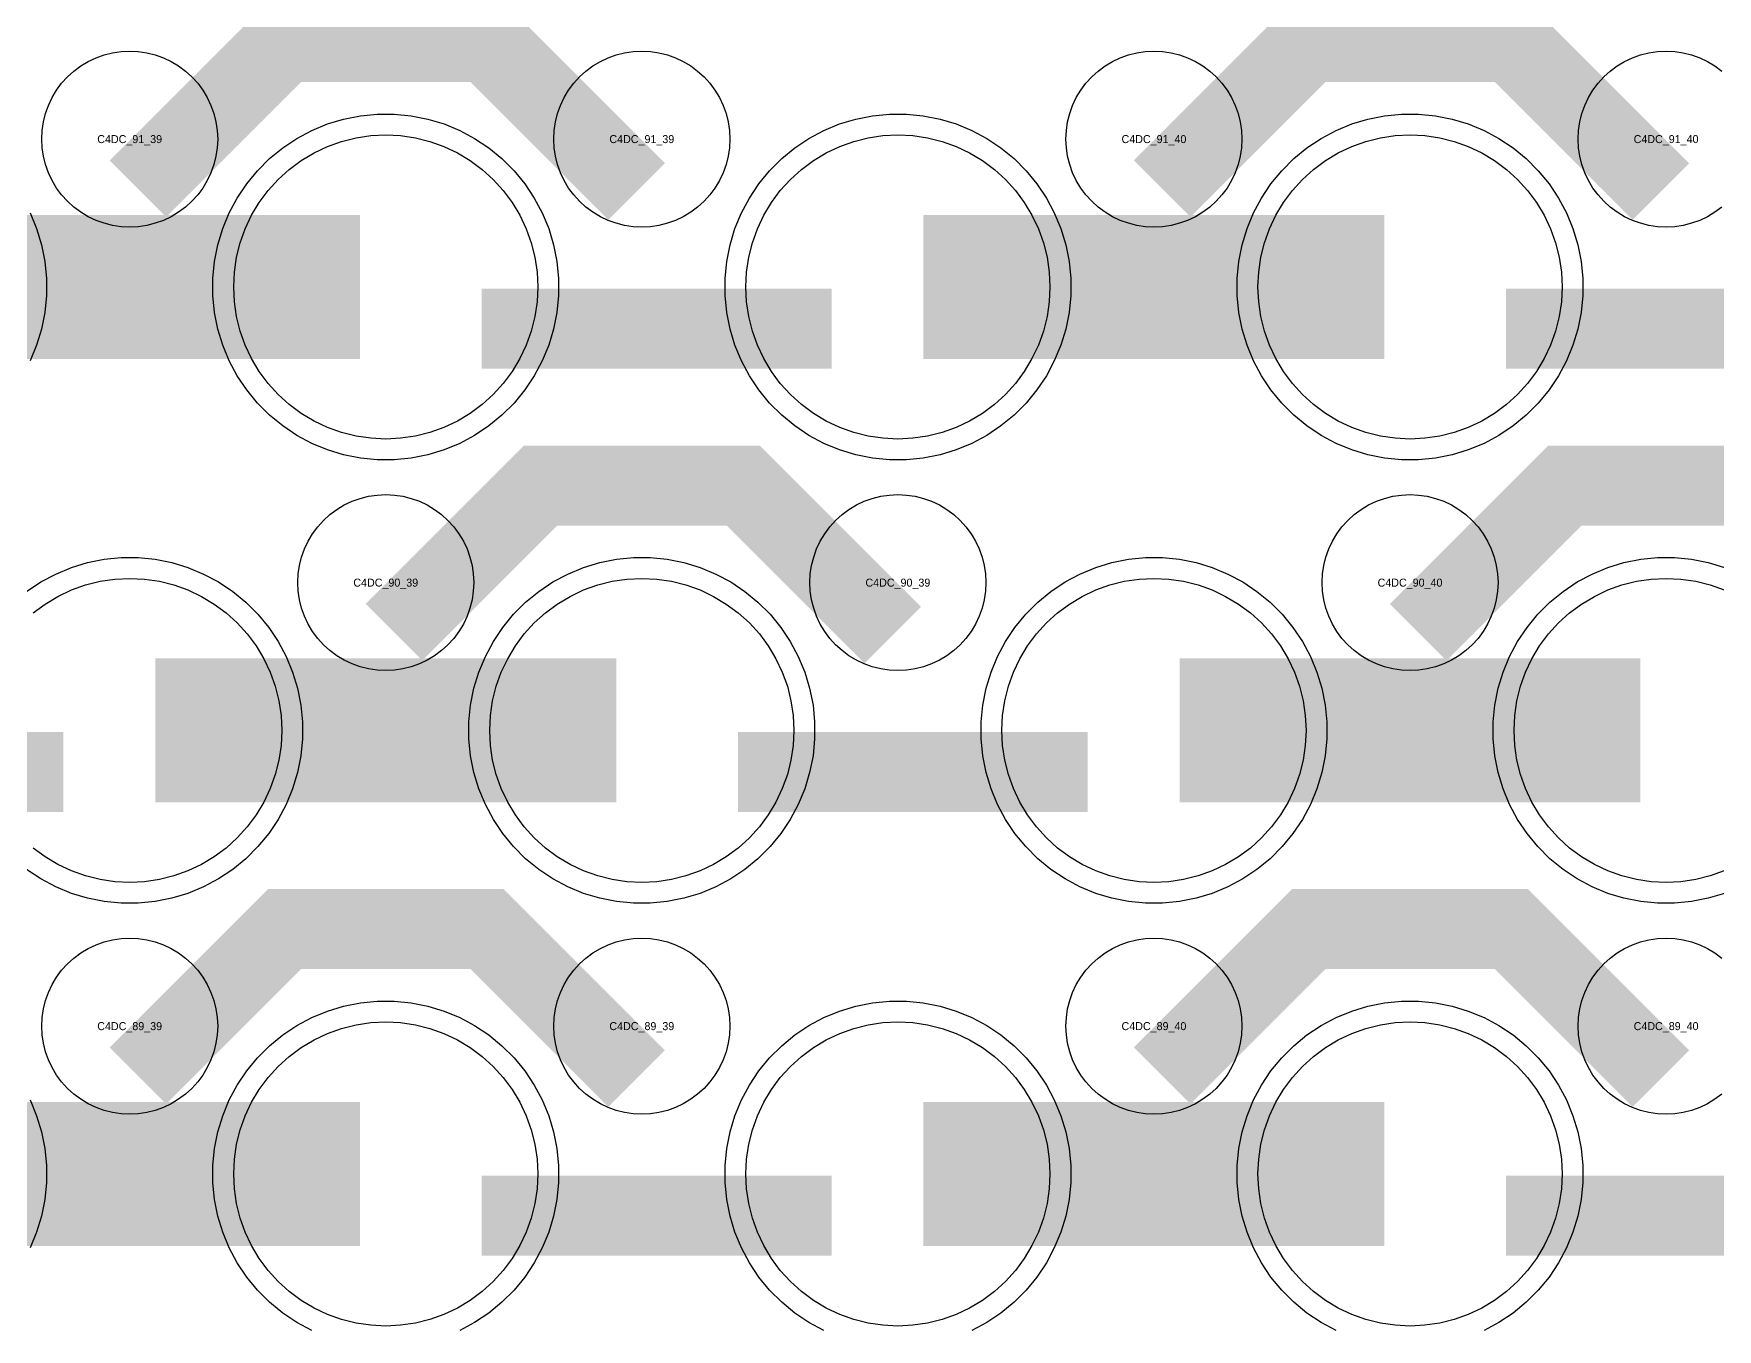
# Model space of a CAD drawing. Extents: x -11880 to 11880, y -14992 to 14992.
# Drawn here: x 450 to 976, y -2556 to -2151 of the extents above; entities that cross this region are included whole.
import ezdxf
from ezdxf.enums import TextEntityAlignment as Align

# ---------------------------------------------------------------- set-up
doc = ezdxf.new("R2010")
doc.units = 0
doc.header["$MEASUREMENT"] = 0
for name, color, linetype in [('GDS_775_DT_237', 138, 'CONTINUOUS'), ('RDL1_FS', 34, 'CONTINUOUS'), ('RDL_BS', 160, 'CONTINUOUS')]:
    doc.layers.add(name, color=color, linetype=linetype)

msp = doc.modelspace()

# ---------------------------------------------------------------- linework, layer by layer
at = {"layer": 'RDL1_FS', "color": 11, "true_color": 0xf27172}
for points in [[(560, -2277.744), (555.343, -2277.515), (550.732, -2276.831), (546.209, -2275.699), (541.819, -2274.127), (537.605, -2272.135), (533.605, -2269.737), (529.86, -2266.959), (526.406, -2263.829), (523.276, -2260.375), (520.498, -2256.63), (518.1, -2252.63), (516.108, -2248.416), (514.536, -2244.026), (513.404, -2239.503), (512.72, -2234.892), (512.491, -2230.235), (512.72, -2225.578), (513.404, -2220.967), (514.536, -2216.444), (516.108, -2212.054), (518.1, -2207.84), (520.498, -2203.84), (523.276, -2200.095), (526.406, -2196.641), (529.86, -2193.511), (533.605, -2190.733), (537.605, -2188.335), (541.819, -2186.343), (546.209, -2184.771), (550.732, -2183.639), (555.343, -2182.955), (560, -2182.726), (564.657, -2182.955), (569.268, -2183.639), (573.791, -2184.771), (578.181, -2186.343), (582.395, -2188.335), (586.395, -2190.733), (590.14, -2193.511), (593.594, -2196.641), (596.724, -2200.095), (599.502, -2203.84), (601.9, -2207.84), (603.892, -2212.054), (605.464, -2216.444), (606.596, -2220.967), (607.28, -2225.578), (607.509, -2230.235), (607.28, -2234.892), (606.596, -2239.503), (605.464, -2244.026), (603.892, -2248.416), (601.9, -2252.63), (599.502, -2256.63), (596.724, -2260.375), (593.594, -2263.829), (590.14, -2266.959), (586.395, -2269.737), (582.395, -2272.135), (578.181, -2274.127), (573.791, -2275.699), (569.268, -2276.831), (564.657, -2277.515)], [(720, -2277.744), (715.343, -2277.515), (710.732, -2276.831), (706.209, -2275.699), (701.819, -2274.127), (697.605, -2272.135), (693.605, -2269.737), (689.86, -2266.959), (686.406, -2263.829), (683.276, -2260.375), (680.498, -2256.63), (678.1, -2252.63), (676.108, -2248.416), (674.536, -2244.026), (673.404, -2239.503), (672.72, -2234.892), (672.491, -2230.235), (672.72, -2225.578), (673.404, -2220.967), (674.536, -2216.444), (676.108, -2212.054), (678.1, -2207.84), (680.498, -2203.84), (683.276, -2200.095), (686.406, -2196.641), (689.86, -2193.511), (693.605, -2190.733), (697.605, -2188.335), (701.819, -2186.343), (706.209, -2184.771), (710.732, -2183.639), (715.343, -2182.955), (720, -2182.726), (724.657, -2182.955), (729.268, -2183.639), (733.791, -2184.771), (738.181, -2186.343), (742.395, -2188.335), (746.395, -2190.733), (750.14, -2193.511), (753.594, -2196.641), (756.724, -2200.095), (759.502, -2203.84), (761.9, -2207.84), (763.892, -2212.054), (765.464, -2216.444), (766.596, -2220.967), (767.28, -2225.578), (767.509, -2230.235), (767.28, -2234.892), (766.596, -2239.503), (765.464, -2244.026), (763.892, -2248.416), (761.9, -2252.63), (759.502, -2256.63), (756.724, -2260.375), (753.594, -2263.829), (750.14, -2266.959), (746.395, -2269.737), (742.395, -2272.135), (738.181, -2274.127), (733.791, -2275.699), (729.268, -2276.831), (724.657, -2277.515)], [(880, -2277.744), (875.343, -2277.515), (870.732, -2276.831), (866.209, -2275.699), (861.819, -2274.127), (857.605, -2272.135), (853.605, -2269.737), (849.86, -2266.959), (846.406, -2263.829), (843.276, -2260.375), (840.498, -2256.63), (838.1, -2252.63), (836.108, -2248.416), (834.536, -2244.026), (833.404, -2239.503), (832.72, -2234.892), (832.491, -2230.235), (832.72, -2225.578), (833.404, -2220.967), (834.536, -2216.444), (836.108, -2212.054), (838.1, -2207.84), (840.498, -2203.84), (843.276, -2200.095), (846.406, -2196.641), (849.86, -2193.511), (853.605, -2190.733), (857.605, -2188.335), (861.819, -2186.343), (866.209, -2184.771), (870.732, -2183.639), (875.343, -2182.955), (880, -2182.726), (884.657, -2182.955), (889.268, -2183.639), (893.791, -2184.771), (898.181, -2186.343), (902.395, -2188.335), (906.395, -2190.733), (910.14, -2193.511), (913.594, -2196.641), (916.724, -2200.095), (919.502, -2203.84), (921.9, -2207.84), (923.892, -2212.054), (925.464, -2216.444), (926.596, -2220.967), (927.28, -2225.578), (927.509, -2230.235), (927.28, -2234.892), (926.596, -2239.503), (925.464, -2244.026), (923.892, -2248.416), (921.9, -2252.63), (919.502, -2256.63), (916.724, -2260.375), (913.594, -2263.829), (910.14, -2266.959), (906.395, -2269.737), (902.395, -2272.135), (898.181, -2274.127), (893.791, -2275.699), (889.268, -2276.831), (884.657, -2277.515)], [(640, -2416.309), (635.343, -2416.08), (630.732, -2415.396), (626.209, -2414.264), (621.819, -2412.692), (617.605, -2410.7), (613.605, -2408.302), (609.86, -2405.524), (606.406, -2402.394), (603.276, -2398.94), (600.498, -2395.195), (598.1, -2391.195), (596.108, -2386.981), (594.536, -2382.591), (593.404, -2378.068), (592.72, -2373.457), (592.491, -2368.8), (592.72, -2364.143), (593.404, -2359.532), (594.536, -2355.009), (596.108, -2350.619), (598.1, -2346.405), (600.498, -2342.405), (603.276, -2338.66), (606.406, -2335.206), (609.86, -2332.076), (613.605, -2329.298), (617.605, -2326.9), (621.819, -2324.908), (626.209, -2323.336), (630.732, -2322.204), (635.343, -2321.52), (640, -2321.291), (644.657, -2321.52), (649.268, -2322.204), (653.791, -2323.336), (658.181, -2324.908), (662.395, -2326.9), (666.395, -2329.298), (670.14, -2332.076), (673.594, -2335.206), (676.724, -2338.66), (679.502, -2342.405), (681.9, -2346.405), (683.892, -2350.619), (685.464, -2355.009), (686.596, -2359.532), (687.28, -2364.143), (687.509, -2368.8), (687.28, -2373.457), (686.596, -2378.068), (685.464, -2382.591), (683.892, -2386.981), (681.9, -2391.195), (679.502, -2395.195), (676.724, -2398.94), (673.594, -2402.394), (670.14, -2405.524), (666.395, -2408.302), (662.395, -2410.7), (658.181, -2412.692), (653.791, -2414.264), (649.268, -2415.396), (644.657, -2416.08)], [(800, -2416.309), (795.343, -2416.08), (790.732, -2415.396), (786.209, -2414.264), (781.819, -2412.692), (777.605, -2410.7), (773.605, -2408.302), (769.86, -2405.524), (766.406, -2402.394), (763.276, -2398.94), (760.498, -2395.195), (758.1, -2391.195), (756.108, -2386.981), (754.536, -2382.591), (753.404, -2378.068), (752.72, -2373.457), (752.491, -2368.8), (752.72, -2364.143), (753.404, -2359.532), (754.536, -2355.009), (756.108, -2350.619), (758.1, -2346.405), (760.498, -2342.405), (763.276, -2338.66), (766.406, -2335.206), (769.86, -2332.076), (773.605, -2329.298), (777.605, -2326.9), (781.819, -2324.908), (786.209, -2323.336), (790.732, -2322.204), (795.343, -2321.52), (800, -2321.291), (804.657, -2321.52), (809.268, -2322.204), (813.791, -2323.336), (818.181, -2324.908), (822.395, -2326.9), (826.395, -2329.298), (830.14, -2332.076), (833.594, -2335.206), (836.724, -2338.66), (839.502, -2342.405), (841.9, -2346.405), (843.892, -2350.619), (845.464, -2355.009), (846.596, -2359.532), (847.28, -2364.143), (847.509, -2368.8), (847.28, -2373.457), (846.596, -2378.068), (845.464, -2382.591), (843.892, -2386.981), (841.9, -2391.195), (839.502, -2395.195), (836.724, -2398.94), (833.594, -2402.394), (830.14, -2405.524), (826.395, -2408.302), (822.395, -2410.7), (818.181, -2412.692), (813.791, -2414.264), (809.268, -2415.396), (804.657, -2416.08)]]:
    msp.add_lwpolyline(points, close=True, dxfattribs=at)
for points in [[(408.002, -2230.235, 45, 45, 0), (480.002, -2230.235, 45, 45, 0)], [(480.002, -2230.235, 45, 45, 0), (552.002, -2230.235, 45, 45, 0)], [(728.002, -2230.235, 45, 45, 0), (800.002, -2230.235, 45, 45, 0)], [(800.002, -2230.235, 45, 45, 0), (872.002, -2230.235, 45, 45, 0)], [(488.002, -2368.8, 45, 45, 0), (560.002, -2368.8, 45, 45, 0)], [(560.002, -2368.8, 45, 45, 0), (632.002, -2368.8, 45, 45, 0)], [(808.002, -2368.8, 45, 45, 0), (880.002, -2368.8, 45, 45, 0)], [(880.002, -2368.8, 45, 45, 0), (952.002, -2368.8, 45, 45, 0)]]:
    msp.add_lwpolyline(points, format="xyseb", dxfattribs=at)
for points in [[(449.86, -2332.076), (453.605, -2329.298), (457.605, -2326.9), (461.819, -2324.908), (466.209, -2323.336), (470.732, -2322.204), (475.343, -2321.52), (480, -2321.291), (484.657, -2321.52), (489.268, -2322.204), (493.791, -2323.336), (498.181, -2324.908), (502.395, -2326.9), (506.395, -2329.298), (510.14, -2332.076), (513.594, -2335.206), (516.724, -2338.66), (519.502, -2342.405), (521.9, -2346.405), (523.892, -2350.619), (525.464, -2355.009), (526.596, -2359.532), (527.28, -2364.143), (527.509, -2368.8), (527.28, -2373.457), (526.596, -2378.068), (525.464, -2382.591), (523.892, -2386.981), (521.9, -2391.195), (519.502, -2395.195), (516.724, -2398.94), (513.594, -2402.394), (510.14, -2405.524), (506.395, -2408.302), (502.395, -2410.7), (498.181, -2412.692), (493.791, -2414.264), (489.268, -2415.396), (484.657, -2416.08), (480, -2416.309), (475.343, -2416.08), (470.732, -2415.396), (466.209, -2414.264), (461.819, -2412.692), (457.605, -2410.7), (453.605, -2408.302), (449.86, -2405.524)], [(978.181, -2412.692), (973.791, -2414.264), (969.268, -2415.396), (964.657, -2416.08), (960, -2416.309), (955.343, -2416.08), (950.732, -2415.396), (946.209, -2414.264), (941.819, -2412.692), (937.605, -2410.7), (933.605, -2408.302), (929.86, -2405.524), (926.406, -2402.394), (923.276, -2398.94), (920.498, -2395.195), (918.1, -2391.195), (916.108, -2386.981), (914.536, -2382.591), (913.404, -2378.068), (912.72, -2373.457), (912.491, -2368.8), (912.72, -2364.143), (913.404, -2359.532), (914.536, -2355.009), (916.108, -2350.619), (918.1, -2346.405), (920.498, -2342.405), (923.276, -2338.66), (926.406, -2335.206), (929.86, -2332.076), (933.605, -2329.298), (937.605, -2326.9), (941.819, -2324.908), (946.209, -2323.336), (950.732, -2322.204), (955.343, -2321.52), (960, -2321.291), (964.657, -2321.52), (969.268, -2322.204), (973.791, -2323.336), (978.181, -2324.908)]]:
    msp.add_lwpolyline(points, dxfattribs=at)
at = {"layer": 'RDL1_FS'}
for points in [[(560, -2554.869), (555.343, -2554.64), (550.732, -2553.956), (546.209, -2552.824), (541.819, -2551.252), (537.605, -2549.26), (533.605, -2546.862), (529.86, -2544.084), (526.406, -2540.954), (523.276, -2537.5), (520.498, -2533.755), (518.1, -2529.755), (516.108, -2525.541), (514.536, -2521.151), (513.404, -2516.628), (512.72, -2512.017), (512.491, -2507.36), (512.72, -2502.703), (513.404, -2498.092), (514.536, -2493.569), (516.108, -2489.179), (518.1, -2484.965), (520.498, -2480.965), (523.276, -2477.22), (526.406, -2473.766), (529.86, -2470.636), (533.605, -2467.858), (537.605, -2465.46), (541.819, -2463.468), (546.209, -2461.896), (550.732, -2460.764), (555.343, -2460.08), (560, -2459.851), (564.657, -2460.08), (569.268, -2460.764), (573.791, -2461.896), (578.181, -2463.468), (582.395, -2465.46), (586.395, -2467.858), (590.14, -2470.636), (593.594, -2473.766), (596.724, -2477.22), (599.502, -2480.965), (601.9, -2484.965), (603.892, -2489.179), (605.464, -2493.569), (606.596, -2498.092), (607.28, -2502.703), (607.509, -2507.36), (607.28, -2512.017), (606.596, -2516.628), (605.464, -2521.151), (603.892, -2525.541), (601.9, -2529.755), (599.502, -2533.755), (596.724, -2537.5), (593.594, -2540.954), (590.14, -2544.084), (586.395, -2546.862), (582.395, -2549.26), (578.181, -2551.252), (573.791, -2552.824), (569.268, -2553.956), (564.657, -2554.64)], [(720, -2554.869), (715.343, -2554.64), (710.732, -2553.956), (706.209, -2552.824), (701.819, -2551.252), (697.605, -2549.26), (693.605, -2546.862), (689.86, -2544.084), (686.406, -2540.954), (683.276, -2537.5), (680.498, -2533.755), (678.1, -2529.755), (676.108, -2525.541), (674.536, -2521.151), (673.404, -2516.628), (672.72, -2512.017), (672.491, -2507.36), (672.72, -2502.703), (673.404, -2498.092), (674.536, -2493.569), (676.108, -2489.179), (678.1, -2484.965), (680.498, -2480.965), (683.276, -2477.22), (686.406, -2473.766), (689.86, -2470.636), (693.605, -2467.858), (697.605, -2465.46), (701.819, -2463.468), (706.209, -2461.896), (710.732, -2460.764), (715.343, -2460.08), (720, -2459.851), (724.657, -2460.08), (729.268, -2460.764), (733.791, -2461.896), (738.181, -2463.468), (742.395, -2465.46), (746.395, -2467.858), (750.14, -2470.636), (753.594, -2473.766), (756.724, -2477.22), (759.502, -2480.965), (761.9, -2484.965), (763.892, -2489.179), (765.464, -2493.569), (766.596, -2498.092), (767.28, -2502.703), (767.509, -2507.36), (767.28, -2512.017), (766.596, -2516.628), (765.464, -2521.151), (763.892, -2525.541), (761.9, -2529.755), (759.502, -2533.755), (756.724, -2537.5), (753.594, -2540.954), (750.14, -2544.084), (746.395, -2546.862), (742.395, -2549.26), (738.181, -2551.252), (733.791, -2552.824), (729.268, -2553.956), (724.657, -2554.64)], [(880, -2554.869), (875.343, -2554.64), (870.732, -2553.956), (866.209, -2552.824), (861.819, -2551.252), (857.605, -2549.26), (853.605, -2546.862), (849.86, -2544.084), (846.406, -2540.954), (843.276, -2537.5), (840.498, -2533.755), (838.1, -2529.755), (836.108, -2525.541), (834.536, -2521.151), (833.404, -2516.628), (832.72, -2512.017), (832.491, -2507.36), (832.72, -2502.703), (833.404, -2498.092), (834.536, -2493.569), (836.108, -2489.179), (838.1, -2484.965), (840.498, -2480.965), (843.276, -2477.22), (846.406, -2473.766), (849.86, -2470.636), (853.605, -2467.858), (857.605, -2465.46), (861.819, -2463.468), (866.209, -2461.896), (870.732, -2460.764), (875.343, -2460.08), (880, -2459.851), (884.657, -2460.08), (889.268, -2460.764), (893.791, -2461.896), (898.181, -2463.468), (902.395, -2465.46), (906.395, -2467.858), (910.14, -2470.636), (913.594, -2473.766), (916.724, -2477.22), (919.502, -2480.965), (921.9, -2484.965), (923.892, -2489.179), (925.464, -2493.569), (926.596, -2498.092), (927.28, -2502.703), (927.509, -2507.36), (927.28, -2512.017), (926.596, -2516.628), (925.464, -2521.151), (923.892, -2525.541), (921.9, -2529.755), (919.502, -2533.755), (916.724, -2537.5), (913.594, -2540.954), (910.14, -2544.084), (906.395, -2546.862), (902.395, -2549.26), (898.181, -2551.252), (893.791, -2552.824), (889.268, -2553.956), (884.657, -2554.64)]]:
    msp.add_lwpolyline(points, close=True, dxfattribs=at)
for points in [[(408.002, -2507.36, 45, 45, 0), (480.002, -2507.36, 45, 45, 0)], [(480.002, -2507.36, 45, 45, 0), (552.002, -2507.36, 45, 45, 0)], [(728.002, -2507.36, 45, 45, 0), (800.002, -2507.36, 45, 45, 0)], [(800.002, -2507.36, 45, 45, 0), (872.002, -2507.36, 45, 45, 0)]]:
    msp.add_lwpolyline(points, format="xyseb", dxfattribs=at)
at = {"layer": 'RDL_BS'}
for points in [[(482.562, -2199.549, 25, 25, 0), (528.377, -2153.734, 25, 25, 0), (561.93, -2153.734, 25, 25, 0)], [(638.401, -2200.448, 25, 25, 0), (591.687, -2153.734, 25, 25, 0), (561.929, -2153.734, 25, 25, 0)], [(802.562, -2199.549, 25, 25, 0), (848.377, -2153.734, 25, 25, 0), (881.93, -2153.734, 25, 25, 0)], [(958.401, -2200.448, 25, 25, 0), (911.687, -2153.734, 25, 25, 0), (881.929, -2153.734, 25, 25, 0)], [(562.562, -2338.114, 25, 25, 0), (608.377, -2292.299, 25, 25, 0), (641.93, -2292.299, 25, 25, 0)], [(718.401, -2339.013, 25, 25, 0), (671.687, -2292.299, 25, 25, 0), (641.929, -2292.299, 25, 25, 0)], [(882.562, -2338.114, 25, 25, 0), (928.377, -2292.299, 25, 25, 0), (961.93, -2292.299, 25, 25, 0)], [(1038.401, -2339.013, 25, 25, 0), (991.687, -2292.299, 25, 25, 0), (961.929, -2292.299, 25, 25, 0)], [(482.562, -2476.674, 25, 25, 0), (528.377, -2430.859, 25, 25, 0), (561.93, -2430.859, 25, 25, 0)], [(638.401, -2477.573, 25, 25, 0), (591.687, -2430.859, 25, 25, 0), (561.929, -2430.859, 25, 25, 0)], [(802.562, -2476.674, 25, 25, 0), (848.377, -2430.859, 25, 25, 0), (881.93, -2430.859, 25, 25, 0)], [(958.401, -2477.573, 25, 25, 0), (911.687, -2430.859, 25, 25, 0), (881.929, -2430.859, 25, 25, 0)], [(590.016, -2520.373, 25, 25, 0), (699.281, -2520.373, 25, 25, 0)], [(910.016, -2520.373, 25, 25, 0), (1019.281, -2520.373, 25, 25, 0)]]:
    msp.add_lwpolyline(points, format="xyseb", dxfattribs=at)
for points in [[(480, -2211.541), (477.307, -2211.409), (474.635, -2211.013), (472.016, -2210.356), (469.481, -2209.449), (467.044, -2208.297), (464.72, -2206.904), (462.557, -2205.301), (460.558, -2203.489), (458.746, -2201.49), (457.143, -2199.327), (455.75, -2197.003), (454.598, -2194.566), (453.691, -2192.031), (453.034, -2189.412), (452.638, -2186.74), (452.506, -2184.047), (452.638, -2181.354), (453.034, -2178.682), (453.691, -2176.063), (454.598, -2173.528), (455.75, -2171.091), (457.143, -2168.767), (458.746, -2166.604), (460.558, -2164.605), (462.557, -2162.793), (464.72, -2161.19), (467.044, -2159.797), (469.481, -2158.645), (472.016, -2157.738), (474.635, -2157.081), (477.307, -2156.685), (480, -2156.553), (482.693, -2156.685), (485.365, -2157.081), (487.984, -2157.738), (490.519, -2158.645), (492.956, -2159.797), (495.28, -2161.19), (497.443, -2162.793), (499.442, -2164.605), (501.254, -2166.604), (502.857, -2168.767), (504.25, -2171.091), (505.402, -2173.528), (506.309, -2176.063), (506.966, -2178.682), (507.362, -2181.354), (507.494, -2184.047), (507.362, -2186.74), (506.966, -2189.412), (506.309, -2192.031), (505.402, -2194.566), (504.25, -2197.003), (502.857, -2199.327), (501.254, -2201.49), (499.442, -2203.489), (497.443, -2205.301), (495.28, -2206.904), (492.956, -2208.297), (490.519, -2209.449), (487.984, -2210.356), (485.365, -2211.013), (482.693, -2211.409)], [(640, -2211.541), (637.307, -2211.409), (634.635, -2211.013), (632.016, -2210.356), (629.481, -2209.449), (627.044, -2208.297), (624.72, -2206.904), (622.557, -2205.301), (620.558, -2203.489), (618.746, -2201.49), (617.143, -2199.327), (615.75, -2197.003), (614.598, -2194.566), (613.691, -2192.031), (613.034, -2189.412), (612.638, -2186.74), (612.506, -2184.047), (612.638, -2181.354), (613.034, -2178.682), (613.691, -2176.063), (614.598, -2173.528), (615.75, -2171.091), (617.143, -2168.767), (618.746, -2166.604), (620.558, -2164.605), (622.557, -2162.793), (624.72, -2161.19), (627.044, -2159.797), (629.481, -2158.645), (632.016, -2157.738), (634.635, -2157.081), (637.307, -2156.685), (640, -2156.553), (642.693, -2156.685), (645.365, -2157.081), (647.984, -2157.738), (650.519, -2158.645), (652.956, -2159.797), (655.28, -2161.19), (657.443, -2162.793), (659.442, -2164.605), (661.254, -2166.604), (662.857, -2168.767), (664.25, -2171.091), (665.402, -2173.528), (666.309, -2176.063), (666.966, -2178.682), (667.362, -2181.354), (667.494, -2184.047), (667.362, -2186.74), (666.966, -2189.412), (666.309, -2192.031), (665.402, -2194.566), (664.25, -2197.003), (662.857, -2199.327), (661.254, -2201.49), (659.442, -2203.489), (657.443, -2205.301), (655.28, -2206.904), (652.956, -2208.297), (650.519, -2209.449), (647.984, -2210.356), (645.365, -2211.013), (642.693, -2211.409)], [(800, -2211.541), (797.307, -2211.409), (794.635, -2211.013), (792.016, -2210.356), (789.481, -2209.449), (787.044, -2208.297), (784.72, -2206.904), (782.557, -2205.301), (780.558, -2203.489), (778.746, -2201.49), (777.143, -2199.327), (775.75, -2197.003), (774.598, -2194.566), (773.691, -2192.031), (773.034, -2189.412), (772.638, -2186.74), (772.506, -2184.047), (772.638, -2181.354), (773.034, -2178.682), (773.691, -2176.063), (774.598, -2173.528), (775.75, -2171.091), (777.143, -2168.767), (778.746, -2166.604), (780.558, -2164.605), (782.557, -2162.793), (784.72, -2161.19), (787.044, -2159.797), (789.481, -2158.645), (792.016, -2157.738), (794.635, -2157.081), (797.307, -2156.685), (800, -2156.553), (802.693, -2156.685), (805.365, -2157.081), (807.984, -2157.738), (810.519, -2158.645), (812.956, -2159.797), (815.28, -2161.19), (817.443, -2162.793), (819.442, -2164.605), (821.254, -2166.604), (822.857, -2168.767), (824.25, -2171.091), (825.402, -2173.528), (826.309, -2176.063), (826.966, -2178.682), (827.362, -2181.354), (827.494, -2184.047), (827.362, -2186.74), (826.966, -2189.412), (826.309, -2192.031), (825.402, -2194.566), (824.25, -2197.003), (822.857, -2199.327), (821.254, -2201.49), (819.442, -2203.489), (817.443, -2205.301), (815.28, -2206.904), (812.956, -2208.297), (810.519, -2209.449), (807.984, -2210.356), (805.365, -2211.013), (802.693, -2211.409)], [(560, -2350.106), (557.307, -2349.974), (554.635, -2349.578), (552.016, -2348.921), (549.481, -2348.014), (547.044, -2346.862), (544.72, -2345.469), (542.557, -2343.866), (540.558, -2342.054), (538.746, -2340.055), (537.143, -2337.892), (535.75, -2335.568), (534.598, -2333.131), (533.691, -2330.596), (533.034, -2327.977), (532.638, -2325.305), (532.506, -2322.612), (532.638, -2319.919), (533.034, -2317.247), (533.691, -2314.628), (534.598, -2312.093), (535.75, -2309.656), (537.143, -2307.332), (538.746, -2305.169), (540.558, -2303.17), (542.557, -2301.358), (544.72, -2299.755), (547.044, -2298.362), (549.481, -2297.21), (552.016, -2296.303), (554.635, -2295.646), (557.307, -2295.25), (560, -2295.118), (562.693, -2295.25), (565.365, -2295.646), (567.984, -2296.303), (570.519, -2297.21), (572.956, -2298.362), (575.28, -2299.755), (577.443, -2301.358), (579.442, -2303.17), (581.254, -2305.169), (582.857, -2307.332), (584.25, -2309.656), (585.402, -2312.093), (586.309, -2314.628), (586.966, -2317.247), (587.362, -2319.919), (587.494, -2322.612), (587.362, -2325.305), (586.966, -2327.977), (586.309, -2330.596), (585.402, -2333.131), (584.25, -2335.568), (582.857, -2337.892), (581.254, -2340.055), (579.442, -2342.054), (577.443, -2343.866), (575.28, -2345.469), (572.956, -2346.862), (570.519, -2348.014), (567.984, -2348.921), (565.365, -2349.578), (562.693, -2349.974)], [(720, -2350.106), (717.307, -2349.974), (714.635, -2349.578), (712.016, -2348.921), (709.481, -2348.014), (707.044, -2346.862), (704.72, -2345.469), (702.557, -2343.866), (700.558, -2342.054), (698.746, -2340.055), (697.143, -2337.892), (695.75, -2335.568), (694.598, -2333.131), (693.691, -2330.596), (693.034, -2327.977), (692.638, -2325.305), (692.506, -2322.612), (692.638, -2319.919), (693.034, -2317.247), (693.691, -2314.628), (694.598, -2312.093), (695.75, -2309.656), (697.143, -2307.332), (698.746, -2305.169), (700.558, -2303.17), (702.557, -2301.358), (704.72, -2299.755), (707.044, -2298.362), (709.481, -2297.21), (712.016, -2296.303), (714.635, -2295.646), (717.307, -2295.25), (720, -2295.118), (722.693, -2295.25), (725.365, -2295.646), (727.984, -2296.303), (730.519, -2297.21), (732.956, -2298.362), (735.28, -2299.755), (737.443, -2301.358), (739.442, -2303.17), (741.254, -2305.169), (742.857, -2307.332), (744.25, -2309.656), (745.402, -2312.093), (746.309, -2314.628), (746.966, -2317.247), (747.362, -2319.919), (747.494, -2322.612), (747.362, -2325.305), (746.966, -2327.977), (746.309, -2330.596), (745.402, -2333.131), (744.25, -2335.568), (742.857, -2337.892), (741.254, -2340.055), (739.442, -2342.054), (737.443, -2343.866), (735.28, -2345.469), (732.956, -2346.862), (730.519, -2348.014), (727.984, -2348.921), (725.365, -2349.578), (722.693, -2349.974)], [(880, -2350.106), (877.307, -2349.974), (874.635, -2349.578), (872.016, -2348.921), (869.481, -2348.014), (867.044, -2346.862), (864.72, -2345.469), (862.557, -2343.866), (860.558, -2342.054), (858.746, -2340.055), (857.143, -2337.892), (855.75, -2335.568), (854.598, -2333.131), (853.691, -2330.596), (853.034, -2327.977), (852.638, -2325.305), (852.506, -2322.612), (852.638, -2319.919), (853.034, -2317.247), (853.691, -2314.628), (854.598, -2312.093), (855.75, -2309.656), (857.143, -2307.332), (858.746, -2305.169), (860.558, -2303.17), (862.557, -2301.358), (864.72, -2299.755), (867.044, -2298.362), (869.481, -2297.21), (872.016, -2296.303), (874.635, -2295.646), (877.307, -2295.25), (880, -2295.118), (882.693, -2295.25), (885.365, -2295.646), (887.984, -2296.303), (890.519, -2297.21), (892.956, -2298.362), (895.28, -2299.755), (897.443, -2301.358), (899.442, -2303.17), (901.254, -2305.169), (902.857, -2307.332), (904.25, -2309.656), (905.402, -2312.093), (906.309, -2314.628), (906.966, -2317.247), (907.362, -2319.919), (907.494, -2322.612), (907.362, -2325.305), (906.966, -2327.977), (906.309, -2330.596), (905.402, -2333.131), (904.25, -2335.568), (902.857, -2337.892), (901.254, -2340.055), (899.442, -2342.054), (897.443, -2343.866), (895.28, -2345.469), (892.956, -2346.862), (890.519, -2348.014), (887.984, -2348.921), (885.365, -2349.578), (882.693, -2349.974)], [(480, -2488.666), (477.307, -2488.534), (474.635, -2488.138), (472.016, -2487.481), (469.481, -2486.574), (467.044, -2485.422), (464.72, -2484.029), (462.557, -2482.426), (460.558, -2480.614), (458.746, -2478.615), (457.143, -2476.452), (455.75, -2474.128), (454.598, -2471.691), (453.691, -2469.156), (453.034, -2466.537), (452.638, -2463.865), (452.506, -2461.172), (452.638, -2458.479), (453.034, -2455.807), (453.691, -2453.188), (454.598, -2450.653), (455.75, -2448.216), (457.143, -2445.892), (458.746, -2443.729), (460.558, -2441.73), (462.557, -2439.918), (464.72, -2438.315), (467.044, -2436.922), (469.481, -2435.77), (472.016, -2434.863), (474.635, -2434.206), (477.307, -2433.81), (480, -2433.678), (482.693, -2433.81), (485.365, -2434.206), (487.984, -2434.863), (490.519, -2435.77), (492.956, -2436.922), (495.28, -2438.315), (497.443, -2439.918), (499.442, -2441.73), (501.254, -2443.729), (502.857, -2445.892), (504.25, -2448.216), (505.402, -2450.653), (506.309, -2453.188), (506.966, -2455.807), (507.362, -2458.479), (507.494, -2461.172), (507.362, -2463.865), (506.966, -2466.537), (506.309, -2469.156), (505.402, -2471.691), (504.25, -2474.128), (502.857, -2476.452), (501.254, -2478.615), (499.442, -2480.614), (497.443, -2482.426), (495.28, -2484.029), (492.956, -2485.422), (490.519, -2486.574), (487.984, -2487.481), (485.365, -2488.138), (482.693, -2488.534)], [(640, -2488.666), (637.307, -2488.534), (634.635, -2488.138), (632.016, -2487.481), (629.481, -2486.574), (627.044, -2485.422), (624.72, -2484.029), (622.557, -2482.426), (620.558, -2480.614), (618.746, -2478.615), (617.143, -2476.452), (615.75, -2474.128), (614.598, -2471.691), (613.691, -2469.156), (613.034, -2466.537), (612.638, -2463.865), (612.506, -2461.172), (612.638, -2458.479), (613.034, -2455.807), (613.691, -2453.188), (614.598, -2450.653), (615.75, -2448.216), (617.143, -2445.892), (618.746, -2443.729), (620.558, -2441.73), (622.557, -2439.918), (624.72, -2438.315), (627.044, -2436.922), (629.481, -2435.77), (632.016, -2434.863), (634.635, -2434.206), (637.307, -2433.81), (640, -2433.678), (642.693, -2433.81), (645.365, -2434.206), (647.984, -2434.863), (650.519, -2435.77), (652.956, -2436.922), (655.28, -2438.315), (657.443, -2439.918), (659.442, -2441.73), (661.254, -2443.729), (662.857, -2445.892), (664.25, -2448.216), (665.402, -2450.653), (666.309, -2453.188), (666.966, -2455.807), (667.362, -2458.479), (667.494, -2461.172), (667.362, -2463.865), (666.966, -2466.537), (666.309, -2469.156), (665.402, -2471.691), (664.25, -2474.128), (662.857, -2476.452), (661.254, -2478.615), (659.442, -2480.614), (657.443, -2482.426), (655.28, -2484.029), (652.956, -2485.422), (650.519, -2486.574), (647.984, -2487.481), (645.365, -2488.138), (642.693, -2488.534)], [(800, -2488.666), (797.307, -2488.534), (794.635, -2488.138), (792.016, -2487.481), (789.481, -2486.574), (787.044, -2485.422), (784.72, -2484.029), (782.557, -2482.426), (780.558, -2480.614), (778.746, -2478.615), (777.143, -2476.452), (775.75, -2474.128), (774.598, -2471.691), (773.691, -2469.156), (773.034, -2466.537), (772.638, -2463.865), (772.506, -2461.172), (772.638, -2458.479), (773.034, -2455.807), (773.691, -2453.188), (774.598, -2450.653), (775.75, -2448.216), (777.143, -2445.892), (778.746, -2443.729), (780.558, -2441.73), (782.557, -2439.918), (784.72, -2438.315), (787.044, -2436.922), (789.481, -2435.77), (792.016, -2434.863), (794.635, -2434.206), (797.307, -2433.81), (800, -2433.678), (802.693, -2433.81), (805.365, -2434.206), (807.984, -2434.863), (810.519, -2435.77), (812.956, -2436.922), (815.28, -2438.315), (817.443, -2439.918), (819.442, -2441.73), (821.254, -2443.729), (822.857, -2445.892), (824.25, -2448.216), (825.402, -2450.653), (826.309, -2453.188), (826.966, -2455.807), (827.362, -2458.479), (827.494, -2461.172), (827.362, -2463.865), (826.966, -2466.537), (826.309, -2469.156), (825.402, -2471.691), (824.25, -2474.128), (822.857, -2476.452), (821.254, -2478.615), (819.442, -2480.614), (817.443, -2482.426), (815.28, -2484.029), (812.956, -2485.422), (810.519, -2486.574), (807.984, -2487.481), (805.365, -2488.138), (802.693, -2488.534)]]:
    msp.add_lwpolyline(points, close=True, dxfattribs=at)
for points in [[(977.443, -2205.301), (975.28, -2206.904), (972.956, -2208.297), (970.519, -2209.449), (967.984, -2210.356), (965.365, -2211.013), (962.693, -2211.409), (960, -2211.541), (957.307, -2211.409), (954.635, -2211.013), (952.016, -2210.356), (949.481, -2209.449), (947.044, -2208.297), (944.72, -2206.904), (942.557, -2205.301), (940.558, -2203.489), (938.746, -2201.49), (937.143, -2199.327), (935.75, -2197.003), (934.598, -2194.566), (933.691, -2192.031), (933.034, -2189.412), (932.638, -2186.74), (932.506, -2184.047), (932.638, -2181.354), (933.034, -2178.682), (933.691, -2176.063), (934.598, -2173.528), (935.75, -2171.091), (937.143, -2168.767), (938.746, -2166.604), (940.558, -2164.605), (942.557, -2162.793), (944.72, -2161.19), (947.044, -2159.797), (949.481, -2158.645), (952.016, -2157.738), (954.635, -2157.081), (957.307, -2156.685), (960, -2156.553), (962.693, -2156.685), (965.365, -2157.081), (967.984, -2157.738), (970.519, -2158.645), (972.956, -2159.797), (975.28, -2161.19), (977.443, -2162.793)], [(977.443, -2482.426), (975.28, -2484.029), (972.956, -2485.422), (970.519, -2486.574), (967.984, -2487.481), (965.365, -2488.138), (962.693, -2488.534), (960, -2488.666), (957.307, -2488.534), (954.635, -2488.138), (952.016, -2487.481), (949.481, -2486.574), (947.044, -2485.422), (944.72, -2484.029), (942.557, -2482.426), (940.558, -2480.614), (938.746, -2478.615), (937.143, -2476.452), (935.75, -2474.128), (934.598, -2471.691), (933.691, -2469.156), (933.034, -2466.537), (932.638, -2463.865), (932.506, -2461.172), (932.638, -2458.479), (933.034, -2455.807), (933.691, -2453.188), (934.598, -2450.653), (935.75, -2448.216), (937.143, -2445.892), (938.746, -2443.729), (940.558, -2441.73), (942.557, -2439.918), (944.72, -2438.315), (947.044, -2436.922), (949.481, -2435.77), (952.016, -2434.863), (954.635, -2434.206), (957.307, -2433.81), (960, -2433.678), (962.693, -2433.81), (965.365, -2434.206), (967.984, -2434.863), (970.519, -2435.77), (972.956, -2436.922), (975.28, -2438.315), (977.443, -2439.918)], [(536.885, -2556.235), (532.223, -2553.743), (527.809, -2550.796), (523.708, -2547.434), (519.926, -2543.652), (516.564, -2539.551), (513.617, -2535.137), (511.125, -2530.475), (509.094, -2525.565), (507.563, -2520.525), (506.517, -2515.298), (506, -2510.004), (506, -2504.716), (506.517, -2499.422), (507.563, -2494.195), (509.094, -2489.155), (511.125, -2484.245), (513.617, -2479.583), (516.564, -2475.169), (519.926, -2471.068), (523.708, -2467.286), (527.809, -2463.924), (532.223, -2460.977), (536.885, -2458.485), (541.795, -2456.454), (546.835, -2454.923), (552.062, -2453.877), (557.356, -2453.36), (562.644, -2453.36), (567.938, -2453.877), (573.165, -2454.923), (578.205, -2456.454), (583.115, -2458.485), (587.777, -2460.977), (592.191, -2463.924), (596.292, -2467.286), (600.074, -2471.068), (603.436, -2475.169), (606.383, -2479.583), (608.875, -2484.245), (610.906, -2489.155), (612.437, -2494.195), (613.483, -2499.422), (614, -2504.716), (614, -2510.004), (613.483, -2515.298), (612.437, -2520.525), (610.906, -2525.565), (608.875, -2530.475), (606.383, -2535.137), (603.436, -2539.551), (600.074, -2543.652), (596.292, -2547.434), (592.191, -2550.796), (587.777, -2553.743), (583.115, -2556.235)], [(696.885, -2556.235), (692.223, -2553.743), (687.809, -2550.796), (683.708, -2547.434), (679.926, -2543.652), (676.564, -2539.551), (673.617, -2535.137), (671.125, -2530.475), (669.094, -2525.565), (667.563, -2520.525), (666.517, -2515.298), (666, -2510.004), (666, -2504.716), (666.517, -2499.422), (667.563, -2494.195), (669.094, -2489.155), (671.125, -2484.245), (673.617, -2479.583), (676.564, -2475.169), (679.926, -2471.068), (683.708, -2467.286), (687.809, -2463.924), (692.223, -2460.977), (696.885, -2458.485), (701.795, -2456.454), (706.835, -2454.923), (712.062, -2453.877), (717.356, -2453.36), (722.644, -2453.36), (727.938, -2453.877), (733.165, -2454.923), (738.205, -2456.454), (743.115, -2458.485), (747.777, -2460.977), (752.191, -2463.924), (756.292, -2467.286), (760.074, -2471.068), (763.436, -2475.169), (766.383, -2479.583), (768.875, -2484.245), (770.906, -2489.155), (772.437, -2494.195), (773.483, -2499.422), (774, -2504.716), (774, -2510.004), (773.483, -2515.298), (772.437, -2520.525), (770.906, -2525.565), (768.875, -2530.475), (766.383, -2535.137), (763.436, -2539.551), (760.074, -2543.652), (756.292, -2547.434), (752.191, -2550.796), (747.777, -2553.743), (743.115, -2556.235)], [(856.885, -2556.235), (852.223, -2553.743), (847.809, -2550.796), (843.708, -2547.434), (839.926, -2543.652), (836.564, -2539.551), (833.617, -2535.137), (831.125, -2530.475), (829.094, -2525.565), (827.563, -2520.525), (826.517, -2515.298), (826, -2510.004), (826, -2504.716), (826.517, -2499.422), (827.563, -2494.195), (829.094, -2489.155), (831.125, -2484.245), (833.617, -2479.583), (836.564, -2475.169), (839.926, -2471.068), (843.708, -2467.286), (847.809, -2463.924), (852.223, -2460.977), (856.885, -2458.485), (861.795, -2456.454), (866.835, -2454.923), (872.062, -2453.877), (877.356, -2453.36), (882.644, -2453.36), (887.938, -2453.877), (893.165, -2454.923), (898.205, -2456.454), (903.115, -2458.485), (907.777, -2460.977), (912.191, -2463.924), (916.292, -2467.286), (920.074, -2471.068), (923.436, -2475.169), (926.383, -2479.583), (928.875, -2484.245), (930.906, -2489.155), (932.437, -2494.195), (933.483, -2499.422), (934, -2504.716), (934, -2510.004), (933.483, -2515.298), (932.437, -2520.525), (930.906, -2525.565), (928.875, -2530.475), (926.383, -2535.137), (923.436, -2539.551), (920.074, -2543.652), (916.292, -2547.434), (912.191, -2550.796), (907.777, -2553.743), (903.115, -2556.235)], [(448.875, -2484.245), (450.906, -2489.155), (452.437, -2494.195), (453.483, -2499.422), (454, -2504.716), (454, -2510.004), (453.483, -2515.298), (452.437, -2520.525), (450.906, -2525.565), (448.875, -2530.475)]]:
    msp.add_lwpolyline(points, dxfattribs=at)
at = {"layer": 'RDL_BS', "color": 11, "true_color": 0xf27172}
for points in [[(557.356, -2284.235), (552.062, -2283.718), (546.835, -2282.672), (541.795, -2281.141), (536.885, -2279.11), (532.223, -2276.618), (527.809, -2273.671), (523.708, -2270.309), (519.926, -2266.527), (516.564, -2262.426), (513.617, -2258.012), (511.125, -2253.35), (509.094, -2248.44), (507.563, -2243.4), (506.517, -2238.173), (506, -2232.879), (506, -2227.591), (506.517, -2222.297), (507.563, -2217.07), (509.094, -2212.03), (511.125, -2207.12), (513.617, -2202.458), (516.564, -2198.044), (519.926, -2193.943), (523.708, -2190.161), (527.809, -2186.799), (532.223, -2183.852), (536.885, -2181.36), (541.795, -2179.329), (546.835, -2177.798), (552.062, -2176.752), (557.356, -2176.235), (562.644, -2176.235), (567.938, -2176.752), (573.165, -2177.798), (578.205, -2179.329), (583.115, -2181.36), (587.777, -2183.852), (592.191, -2186.799), (596.292, -2190.161), (600.074, -2193.943), (603.436, -2198.044), (606.383, -2202.458), (608.875, -2207.12), (610.906, -2212.03), (612.437, -2217.07), (613.483, -2222.297), (614, -2227.591), (614, -2232.879), (613.483, -2238.173), (612.437, -2243.4), (610.906, -2248.44), (608.875, -2253.35), (606.383, -2258.012), (603.436, -2262.426), (600.074, -2266.527), (596.292, -2270.309), (592.191, -2273.671), (587.777, -2276.618), (583.115, -2279.11), (578.205, -2281.141), (573.165, -2282.672), (567.938, -2283.718), (562.644, -2284.235)], [(717.356, -2284.235), (712.062, -2283.718), (706.835, -2282.672), (701.795, -2281.141), (696.885, -2279.11), (692.223, -2276.618), (687.809, -2273.671), (683.708, -2270.309), (679.926, -2266.527), (676.564, -2262.426), (673.617, -2258.012), (671.125, -2253.35), (669.094, -2248.44), (667.563, -2243.4), (666.517, -2238.173), (666, -2232.879), (666, -2227.591), (666.517, -2222.297), (667.563, -2217.07), (669.094, -2212.03), (671.125, -2207.12), (673.617, -2202.458), (676.564, -2198.044), (679.926, -2193.943), (683.708, -2190.161), (687.809, -2186.799), (692.223, -2183.852), (696.885, -2181.36), (701.795, -2179.329), (706.835, -2177.798), (712.062, -2176.752), (717.356, -2176.235), (722.644, -2176.235), (727.938, -2176.752), (733.165, -2177.798), (738.205, -2179.329), (743.115, -2181.36), (747.777, -2183.852), (752.191, -2186.799), (756.292, -2190.161), (760.074, -2193.943), (763.436, -2198.044), (766.383, -2202.458), (768.875, -2207.12), (770.906, -2212.03), (772.437, -2217.07), (773.483, -2222.297), (774, -2227.591), (774, -2232.879), (773.483, -2238.173), (772.437, -2243.4), (770.906, -2248.44), (768.875, -2253.35), (766.383, -2258.012), (763.436, -2262.426), (760.074, -2266.527), (756.292, -2270.309), (752.191, -2273.671), (747.777, -2276.618), (743.115, -2279.11), (738.205, -2281.141), (733.165, -2282.672), (727.938, -2283.718), (722.644, -2284.235)], [(877.356, -2284.235), (872.062, -2283.718), (866.835, -2282.672), (861.795, -2281.141), (856.885, -2279.11), (852.223, -2276.618), (847.809, -2273.671), (843.708, -2270.309), (839.926, -2266.527), (836.564, -2262.426), (833.617, -2258.012), (831.125, -2253.35), (829.094, -2248.44), (827.563, -2243.4), (826.517, -2238.173), (826, -2232.879), (826, -2227.591), (826.517, -2222.297), (827.563, -2217.07), (829.094, -2212.03), (831.125, -2207.12), (833.617, -2202.458), (836.564, -2198.044), (839.926, -2193.943), (843.708, -2190.161), (847.809, -2186.799), (852.223, -2183.852), (856.885, -2181.36), (861.795, -2179.329), (866.835, -2177.798), (872.062, -2176.752), (877.356, -2176.235), (882.644, -2176.235), (887.938, -2176.752), (893.165, -2177.798), (898.205, -2179.329), (903.115, -2181.36), (907.777, -2183.852), (912.191, -2186.799), (916.292, -2190.161), (920.074, -2193.943), (923.436, -2198.044), (926.383, -2202.458), (928.875, -2207.12), (930.906, -2212.03), (932.437, -2217.07), (933.483, -2222.297), (934, -2227.591), (934, -2232.879), (933.483, -2238.173), (932.437, -2243.4), (930.906, -2248.44), (928.875, -2253.35), (926.383, -2258.012), (923.436, -2262.426), (920.074, -2266.527), (916.292, -2270.309), (912.191, -2273.671), (907.777, -2276.618), (903.115, -2279.11), (898.205, -2281.141), (893.165, -2282.672), (887.938, -2283.718), (882.644, -2284.235)], [(637.356, -2422.8), (632.062, -2422.283), (626.835, -2421.237), (621.795, -2419.706), (616.885, -2417.675), (612.223, -2415.183), (607.809, -2412.236), (603.708, -2408.874), (599.926, -2405.092), (596.564, -2400.991), (593.617, -2396.577), (591.125, -2391.915), (589.094, -2387.005), (587.563, -2381.965), (586.517, -2376.738), (586, -2371.444), (586, -2366.156), (586.517, -2360.862), (587.563, -2355.635), (589.094, -2350.595), (591.125, -2345.685), (593.617, -2341.023), (596.564, -2336.609), (599.926, -2332.508), (603.708, -2328.726), (607.809, -2325.364), (612.223, -2322.417), (616.885, -2319.925), (621.795, -2317.894), (626.835, -2316.363), (632.062, -2315.317), (637.356, -2314.8), (642.644, -2314.8), (647.938, -2315.317), (653.165, -2316.363), (658.205, -2317.894), (663.115, -2319.925), (667.777, -2322.417), (672.191, -2325.364), (676.292, -2328.726), (680.074, -2332.508), (683.436, -2336.609), (686.383, -2341.023), (688.875, -2345.685), (690.906, -2350.595), (692.437, -2355.635), (693.483, -2360.862), (694, -2366.156), (694, -2371.444), (693.483, -2376.738), (692.437, -2381.965), (690.906, -2387.005), (688.875, -2391.915), (686.383, -2396.577), (683.436, -2400.991), (680.074, -2405.092), (676.292, -2408.874), (672.191, -2412.236), (667.777, -2415.183), (663.115, -2417.675), (658.205, -2419.706), (653.165, -2421.237), (647.938, -2422.283), (642.644, -2422.8)], [(797.356, -2422.8), (792.062, -2422.283), (786.835, -2421.237), (781.795, -2419.706), (776.885, -2417.675), (772.223, -2415.183), (767.809, -2412.236), (763.708, -2408.874), (759.926, -2405.092), (756.564, -2400.991), (753.617, -2396.577), (751.125, -2391.915), (749.094, -2387.005), (747.563, -2381.965), (746.517, -2376.738), (746, -2371.444), (746, -2366.156), (746.517, -2360.862), (747.563, -2355.635), (749.094, -2350.595), (751.125, -2345.685), (753.617, -2341.023), (756.564, -2336.609), (759.926, -2332.508), (763.708, -2328.726), (767.809, -2325.364), (772.223, -2322.417), (776.885, -2319.925), (781.795, -2317.894), (786.835, -2316.363), (792.062, -2315.317), (797.356, -2314.8), (802.644, -2314.8), (807.938, -2315.317), (813.165, -2316.363), (818.205, -2317.894), (823.115, -2319.925), (827.777, -2322.417), (832.191, -2325.364), (836.292, -2328.726), (840.074, -2332.508), (843.436, -2336.609), (846.383, -2341.023), (848.875, -2345.685), (850.906, -2350.595), (852.437, -2355.635), (853.483, -2360.862), (854, -2366.156), (854, -2371.444), (853.483, -2376.738), (852.437, -2381.965), (850.906, -2387.005), (848.875, -2391.915), (846.383, -2396.577), (843.436, -2400.991), (840.074, -2405.092), (836.292, -2408.874), (832.191, -2412.236), (827.777, -2415.183), (823.115, -2417.675), (818.205, -2419.706), (813.165, -2421.237), (807.938, -2422.283), (802.644, -2422.8)]]:
    msp.add_lwpolyline(points, close=True, dxfattribs=at)
for points in [[(448.875, -2207.12), (450.906, -2212.03), (452.437, -2217.07), (453.483, -2222.297), (454, -2227.591), (454, -2232.879), (453.483, -2238.173), (452.437, -2243.4), (450.906, -2248.44), (448.875, -2253.35)], [(447.809, -2325.364), (452.223, -2322.417), (456.885, -2319.925), (461.795, -2317.894), (466.835, -2316.363), (472.062, -2315.317), (477.356, -2314.8), (482.644, -2314.8), (487.938, -2315.317), (493.165, -2316.363), (498.205, -2317.894), (503.115, -2319.925), (507.777, -2322.417), (512.191, -2325.364), (516.292, -2328.726), (520.074, -2332.508), (523.436, -2336.609), (526.383, -2341.023), (528.875, -2345.685), (530.906, -2350.595), (532.437, -2355.635), (533.483, -2360.862), (534, -2366.156), (534, -2371.444), (533.483, -2376.738), (532.437, -2381.965), (530.906, -2387.005), (528.875, -2391.915), (526.383, -2396.577), (523.436, -2400.991), (520.074, -2405.092), (516.292, -2408.874), (512.191, -2412.236), (507.777, -2415.183), (503.115, -2417.675), (498.205, -2419.706), (493.165, -2421.237), (487.938, -2422.283), (482.644, -2422.8), (477.356, -2422.8), (472.062, -2422.283), (466.835, -2421.237), (461.795, -2419.706), (456.885, -2417.675), (452.223, -2415.183), (447.809, -2412.236)], [(978.205, -2419.706), (973.165, -2421.237), (967.938, -2422.283), (962.644, -2422.8), (957.356, -2422.8), (952.062, -2422.283), (946.835, -2421.237), (941.795, -2419.706), (936.885, -2417.675), (932.223, -2415.183), (927.809, -2412.236), (923.708, -2408.874), (919.926, -2405.092), (916.564, -2400.991), (913.617, -2396.577), (911.125, -2391.915), (909.094, -2387.005), (907.563, -2381.965), (906.517, -2376.738), (906, -2371.444), (906, -2366.156), (906.517, -2360.862), (907.563, -2355.635), (909.094, -2350.595), (911.125, -2345.685), (913.617, -2341.023), (916.564, -2336.609), (919.926, -2332.508), (923.708, -2328.726), (927.809, -2325.364), (932.223, -2322.417), (936.885, -2319.925), (941.795, -2317.894), (946.835, -2316.363), (952.062, -2315.317), (957.356, -2314.8), (962.644, -2314.8), (967.938, -2315.317), (973.165, -2316.363), (978.205, -2317.894)]]:
    msp.add_lwpolyline(points, dxfattribs=at)
for points in [[(590.016, -2243.248, 25, 25, 0), (699.281, -2243.248, 25, 25, 0)], [(910.016, -2243.248, 25, 25, 0), (1019.281, -2243.248, 25, 25, 0)], [(350.016, -2381.813, 25, 25, 0), (459.281, -2381.813, 25, 25, 0)], [(670.016, -2381.813, 25, 25, 0), (779.281, -2381.813, 25, 25, 0)]]:
    msp.add_lwpolyline(points, format="xyseb", dxfattribs=at)

# ---------------------------------------------------------------- texts
at = {"layer": 'GDS_775_DT_237'}
for s, p in [('C4DC_91_39', (480, -2184.047)), ('C4DC_91_39', (480, -2184.047)), ('C4DC_91_39', (640, -2184.047)), ('C4DC_91_39', (640, -2184.047)), ('C4DC_91_40', (800, -2184.047)), ('C4DC_91_40', (800, -2184.047)), ('C4DC_91_40', (960, -2184.047)), ('C4DC_91_40', (960, -2184.047)), ('C4DC_90_39', (560, -2322.612)), ('C4DC_90_39', (560, -2322.612)), ('C4DC_90_39', (720, -2322.612)), ('C4DC_90_39', (720, -2322.612)), ('C4DC_90_40', (880, -2322.612)), ('C4DC_90_40', (880, -2322.612)), ('C4DC_89_39', (480, -2461.172)), ('C4DC_89_39', (480, -2461.172)), ('C4DC_89_39', (640, -2461.172)), ('C4DC_89_39', (640, -2461.172)), ('C4DC_89_40', (800, -2461.172)), ('C4DC_89_40', (800, -2461.172)), ('C4DC_89_40', (960, -2461.172)), ('C4DC_89_40', (960, -2461.172))]:
    msp.add_text(s, height=2.5, dxfattribs=at).set_placement(p, align=Align.MIDDLE_CENTER)

doc.saveas('drawing.dxf')
